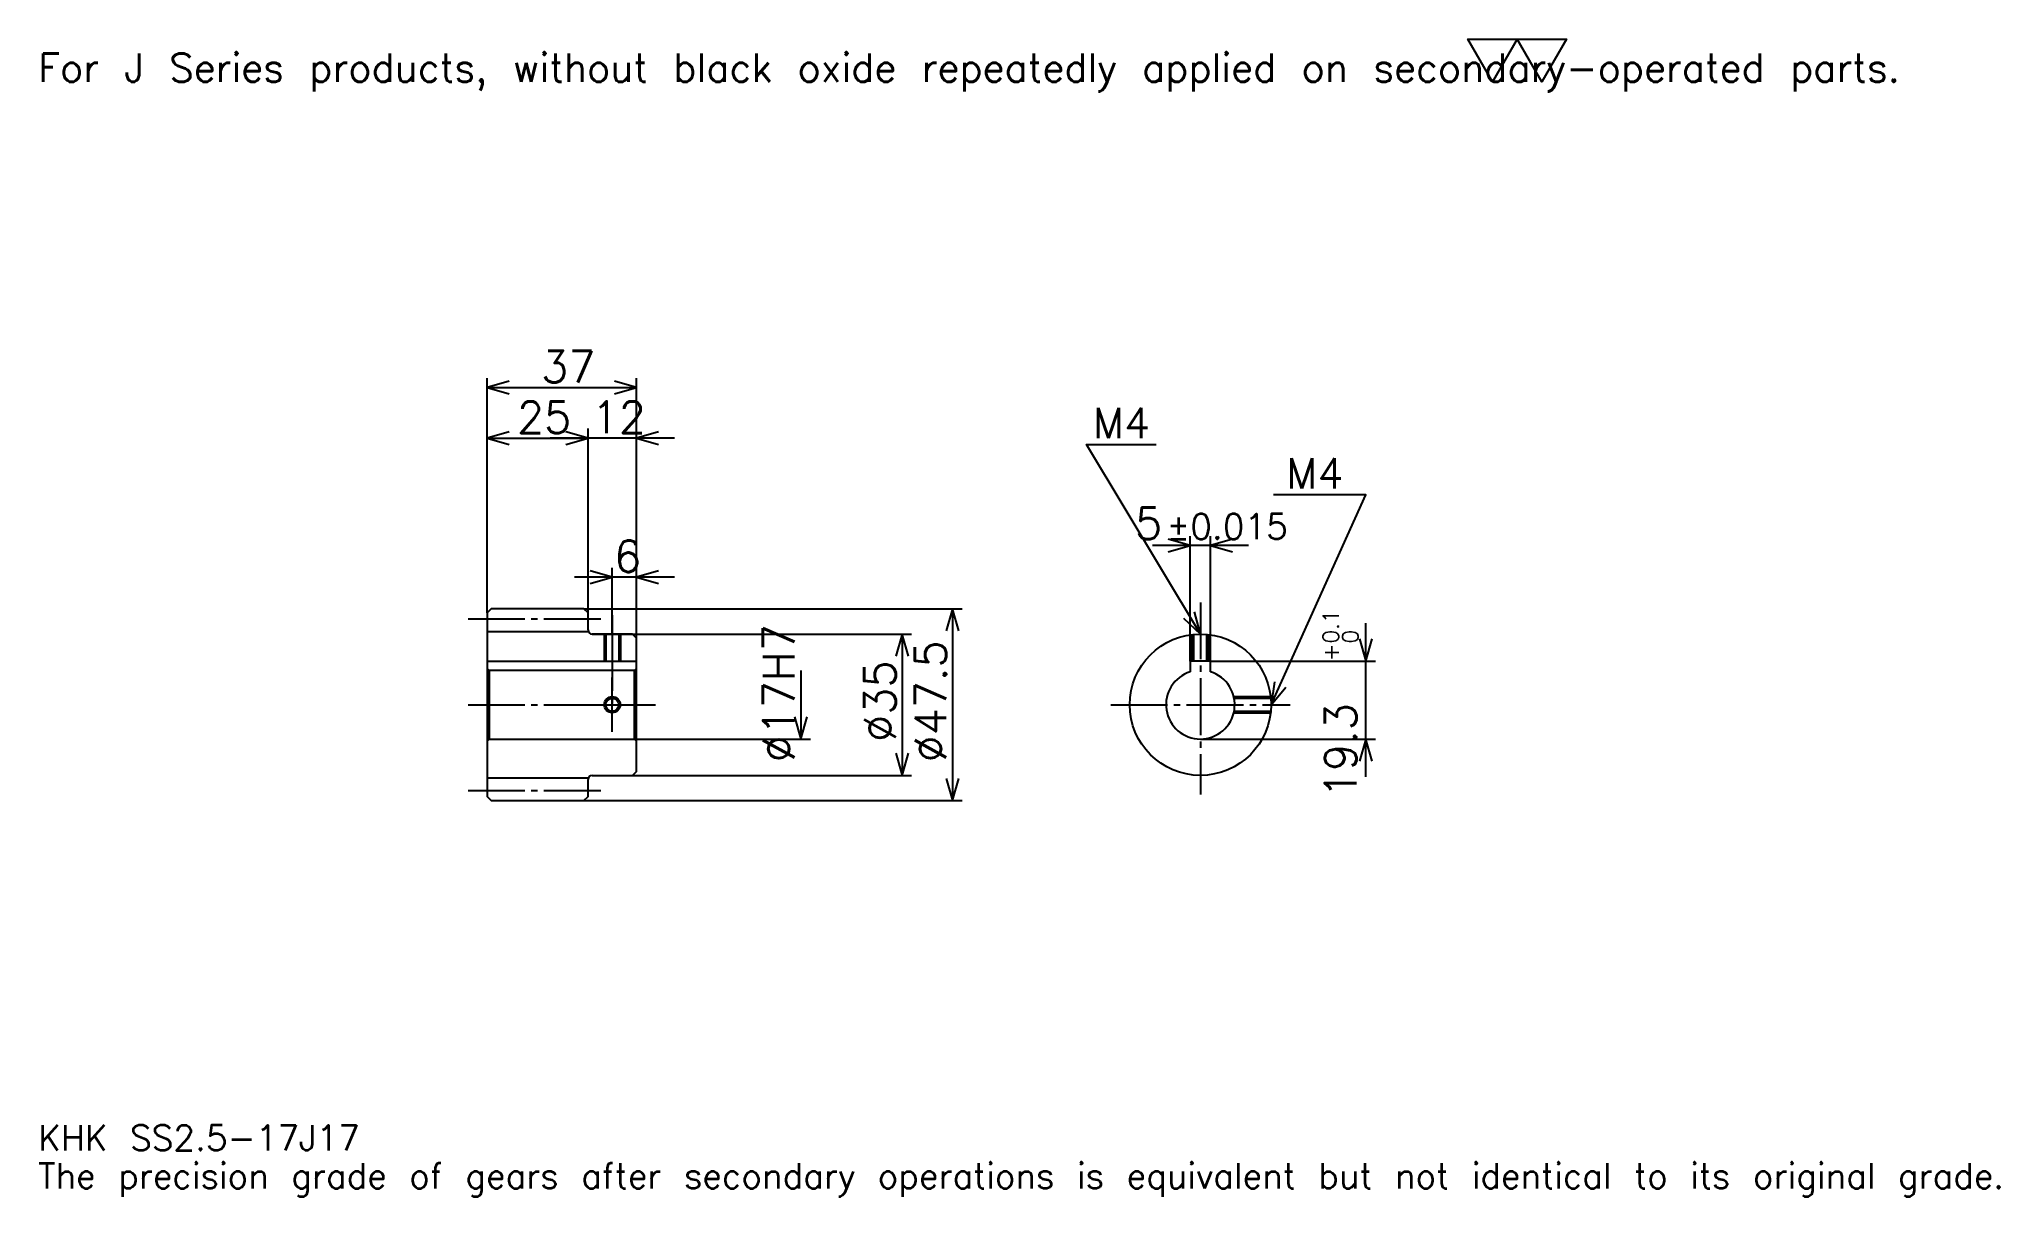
# Model space of a CAD drawing. Extents: x 16 to 501, y 6 to 292.
import ezdxf

# ---------------------------------------------------------------- set-up
doc = ezdxf.new("R2010")
doc.units = 0
doc.linetypes.add('DASHDOT', pattern=[18.782608, 14.086957, -1.565217, 1.565217, -1.565217])
doc.layers.get('0').update_dxf_attribs({"linetype": 'CONTINUOUS'})
doc.layers.add('DASHDOT', color=6, linetype='DASHDOT')
doc.styles.add('KANJI', font='TXT', dxfattribs={"bigfont": 'BIGFONT'})

msp = doc.modelspace()

# ---------------------------------------------------------------- linework, layer by layer
at = {"color": 5}
for p, q in [((126.782608, 151.315216), (126.782608, 208.445648)), ((126.782608, 206.097809), (163.782608, 206.097809)), ((163.782608, 151.315216), (163.782608, 208.445648)), ((151.782608, 151.315216), (151.782608, 195.923889)), ((126.782608, 193.57608), (151.782608, 193.57608)), ((173.17392, 193.57608), (142.391296, 193.57608)), ((315.260864, 166.978256), (291.478271, 166.978256)), ((300.869568, 138.365204), (300.869568, 169.32608)), ((305.869568, 138.365204), (305.869568, 169.32608)), ((157.782608, 151.315216), (157.782608, 161.48912)), ((173.17392, 159.141296), (148.391296, 159.141296)), ((126.782608, 150.315216), (126.782608, 151.315216)), ((150.782608, 151.315216), (163.782608, 151.315216)), ((151.782608, 150.315216), (151.782608, 151.315216)), ((157.782608, 145.065216), (157.782608, 151.315216)), ((157.782608, 145.065216), (157.782608, 151.315216)), ((163.782608, 151.315216), (244.391296, 151.315216)), ((163.782608, 144.065216), (163.782608, 151.315216)), ((242.043488, 151.315216), (242.043488, 103.815208)), ((344.347839, 109.673904), (344.347839, 147.756516)), ((152.782608, 145.065216), (163.782608, 145.065216)), ((163.782608, 145.065216), (231.869568, 145.065216)), ((229.521729, 145.065216), (229.521729, 110.065208)), ((204.478256, 136.065216), (204.478256, 119.065208)), ((305.869568, 138.365204), (346.695648, 138.365204)), ((163.782608, 119.065208), (206.82608, 119.065208)), ((303.369568, 119.065208), (346.695648, 119.065208)), ((152.782608, 110.065208), (163.782608, 110.065208)), ((163.782608, 110.065208), (231.869568, 110.065208)), ((150.782608, 103.815208), (163.782608, 103.815208)), ((163.782608, 103.815208), (244.391296, 103.815208))]:
    msp.add_line(p, q, dxfattribs=at)
at = {"color": 4}
for p, q in [((126.782608, 145.690216), (151.782608, 145.690216)), ((126.782608, 138.365204), (163.782608, 138.365204)), ((127.282608, 136.065216), (127.282608, 119.065208)), ((163.282608, 136.065216), (163.782608, 136.565216)), ((163.282608, 119.065208), (163.782608, 118.565208)), ((126.782608, 109.440208), (151.782608, 109.440208))]:
    msp.add_line(p, q, dxfattribs=at)
at = {"color": 7}
msp.add_lwpolyline([(375.652161, 281.739136), (369.547821, 292.320007), (393.96521, 292.320007), (387.86087, 281.739136), (381.7565, 292.320007), (375.652161, 281.739136)], dxfattribs=at)
at = {"color": 5}
for points in [[(132.260864, 207.663025), (126.782608, 206.097809), (132.260864, 204.532593)], [(158.304352, 204.532593), (163.782608, 206.097809), (158.304352, 207.663025)], [(132.260864, 195.141296), (126.782608, 193.57608), (132.260864, 192.010864)], [(146.304352, 192.010864), (151.782608, 193.57608), (146.304352, 195.141296)], [(146.304352, 192.010864), (151.782608, 193.57608), (146.304352, 195.141296)], [(169.260864, 195.141296), (163.782608, 193.57608), (169.260864, 192.010864)], [(303.369568, 145.065216), (275.195648, 192.021729), (292.413025, 192.021729)], [(320.869568, 127.565208), (344.347839, 179.5), (321.495667, 179.5)], [(295.391296, 165.41304), (300.869568, 166.978256), (295.391296, 168.543472)], [(311.347839, 168.543472), (305.869568, 166.978256), (311.347839, 165.41304)], [(152.304352, 157.57608), (157.782608, 159.141296), (152.304352, 160.706512)], [(169.260864, 160.706512), (163.782608, 159.141296), (169.260864, 157.57608)], [(243.608704, 145.836945), (242.043488, 151.315216), (240.478271, 145.836945)], [(299.208862, 148.957474), (303.369568, 145.065216), (301.893188, 150.568085)], [(231.086945, 139.586945), (229.521729, 145.065216), (227.956512, 139.586945)], [(342.782593, 143.843475), (344.347839, 138.365204), (345.913025, 143.843475)], [(321.700012, 133.201843), (320.869568, 127.565208), (324.55249, 131.912308)], [(202.91304, 124.543472), (204.478256, 119.065208), (206.043472, 124.543472)], [(345.913025, 113.586945), (344.347839, 119.065208), (342.782593, 113.586945)], [(227.956512, 115.543472), (229.521729, 110.065208), (231.086945, 115.543472)], [(240.478271, 109.293472), (242.043488, 103.815208), (243.608704, 109.293472)]]:
    msp.add_lwpolyline(points, dxfattribs=at)
at = {"color": 4}
for points in [[(151.782608, 146.065216), (151.782608, 150.315216), (150.782608, 151.315216), (127.782608, 151.315216), (126.782608, 150.315216), (126.782608, 118.565208)], [(152.782608, 110.065208), (162.782608, 110.065208), (163.782608, 111.065208), (163.782608, 144.065216), (162.782608, 145.065216), (152.782608, 145.065216)], [(155.782608, 145.065216), (155.782608, 138.365204)], [(156.162613, 145.065216), (156.162613, 138.365204)], [(159.402603, 145.065216), (159.402603, 138.365204)], [(159.782608, 145.065216), (159.782608, 138.365204)], [(301.369568, 138.365204), (301.369568, 144.950546)], [(301.749573, 138.365204), (301.749573, 144.990067)], [(304.989563, 138.365204), (304.989563, 144.990067)], [(305.369568, 138.365204), (305.369568, 144.950546)], [(126.782608, 118.565208), (127.282608, 119.065208), (163.282608, 119.065208), (163.282608, 136.065216), (127.282608, 136.065216), (126.782608, 136.565216)], [(305.869568, 135.68924), (305.869568, 138.365204), (300.869568, 138.365204), (300.869568, 135.68924)], [(311.63092, 129.565216), (320.754883, 129.565216)], [(311.713745, 129.185211), (320.794434, 129.185211)], [(311.63092, 125.565208), (320.754883, 125.565208)], [(311.713745, 125.945206), (320.794434, 125.945206)], [(126.782608, 118.565208), (126.782608, 104.815208), (127.782608, 103.815208), (150.782608, 103.815208), (151.782608, 104.815208), (151.782608, 109.065208)]]:
    msp.add_lwpolyline(points, dxfattribs=at)
for centre, radius in [((303.369568, 127.565208), 17.5), ((157.782608, 127.565208), 1.62)]:
    msp.add_circle(centre, radius, dxfattribs=at)
at = {"color": 7}
msp.add_circle((157.782608, 127.565208), 2, dxfattribs=at)
at = {"color": 4}
for centre, radius, start, end in [((152.782608, 146.065216), 1, 180, 270), ((303.369568, 127.565208), 8.5, 107.10463483, 72.89536517), ((152.782608, 109.065208), 1, 90, 180)]:
    msp.add_arc(centre, radius, start, end, dxfattribs=at)
at = {"layer": 'DASHDOT', "color": 7}
for p, q in [((303.369568, 152.891296), (303.369568, 105.369553)), ((122.08696, 148.815216), (156.478256, 148.815216)), ((157.782608, 145.065216), (157.782608, 127.565208)), ((122.08696, 127.565208), (168.478256, 127.565208)), ((281.17392, 127.565208), (325.565216, 127.565208)), ((122.08696, 106.315208), (156.478256, 106.315208))]:
    msp.add_line(p, q, dxfattribs=at)
for points in [[(157.782608, 149.760864), (157.782608, 133.669556)], [(157.782608, 120.869553), (157.782608, 134.260864)], [(151.08696, 127.565208), (164.478256, 127.565208)]]:
    msp.add_lwpolyline(points, dxfattribs=at)

# ---------------------------------------------------------------- texts
at = {"color": 7, "style": 'KANJI'}
for s, height, p in [('For J Series products, without black oxide repeatedly applied on secondary-operated parts.', 7.043478, (15.652174, 281.739136)), ('37', 7.826087, (140.195648, 207.349991)), ('25', 7.826087, (134.195648, 194.828247)), ('12', 7.826087, (152.695648, 194.828247)), ('M4', 7.513044, (276.760864, 193.586945)), ('M4', 7.513044, (324.626099, 181.065216)), ('5', 7.826087, (287.214966, 168.543472)), ('%%p0.015', 6.26087, (294.961853, 168.543472)), ('6', 7.826087, (158.239136, 160.393463)), ('KHK SS2.5-17J17', 6.26087, (15.652174, 17.217392)), ('The precision grade of gears after secondary operations is equivalent but not identical to its original grade.', 6.26087, (15.652174, 7.826087))]:
    msp.add_text(s, height=height, dxfattribs=at).set_placement(p)
for s, height, p in [('%%c17H7', 7.826087, (202.91304, 113.2826)), ('0.1', 3.913043, (337.617371, 142.727234)), ('%%c47.5', 7.826087, (240.478271, 113.2826)), ('+', 3.913043, (337.617371, 138.344635)), ('0', 3.913043, (342.469543, 142.727234)), ('%%c35', 7.826087, (227.956512, 118.369553)), ('19.3', 7.826087, (342, 104.47023))]:
    msp.add_text(s, height=height, rotation=90, dxfattribs=at).set_placement(p)

doc.saveas('drawing.dxf')
